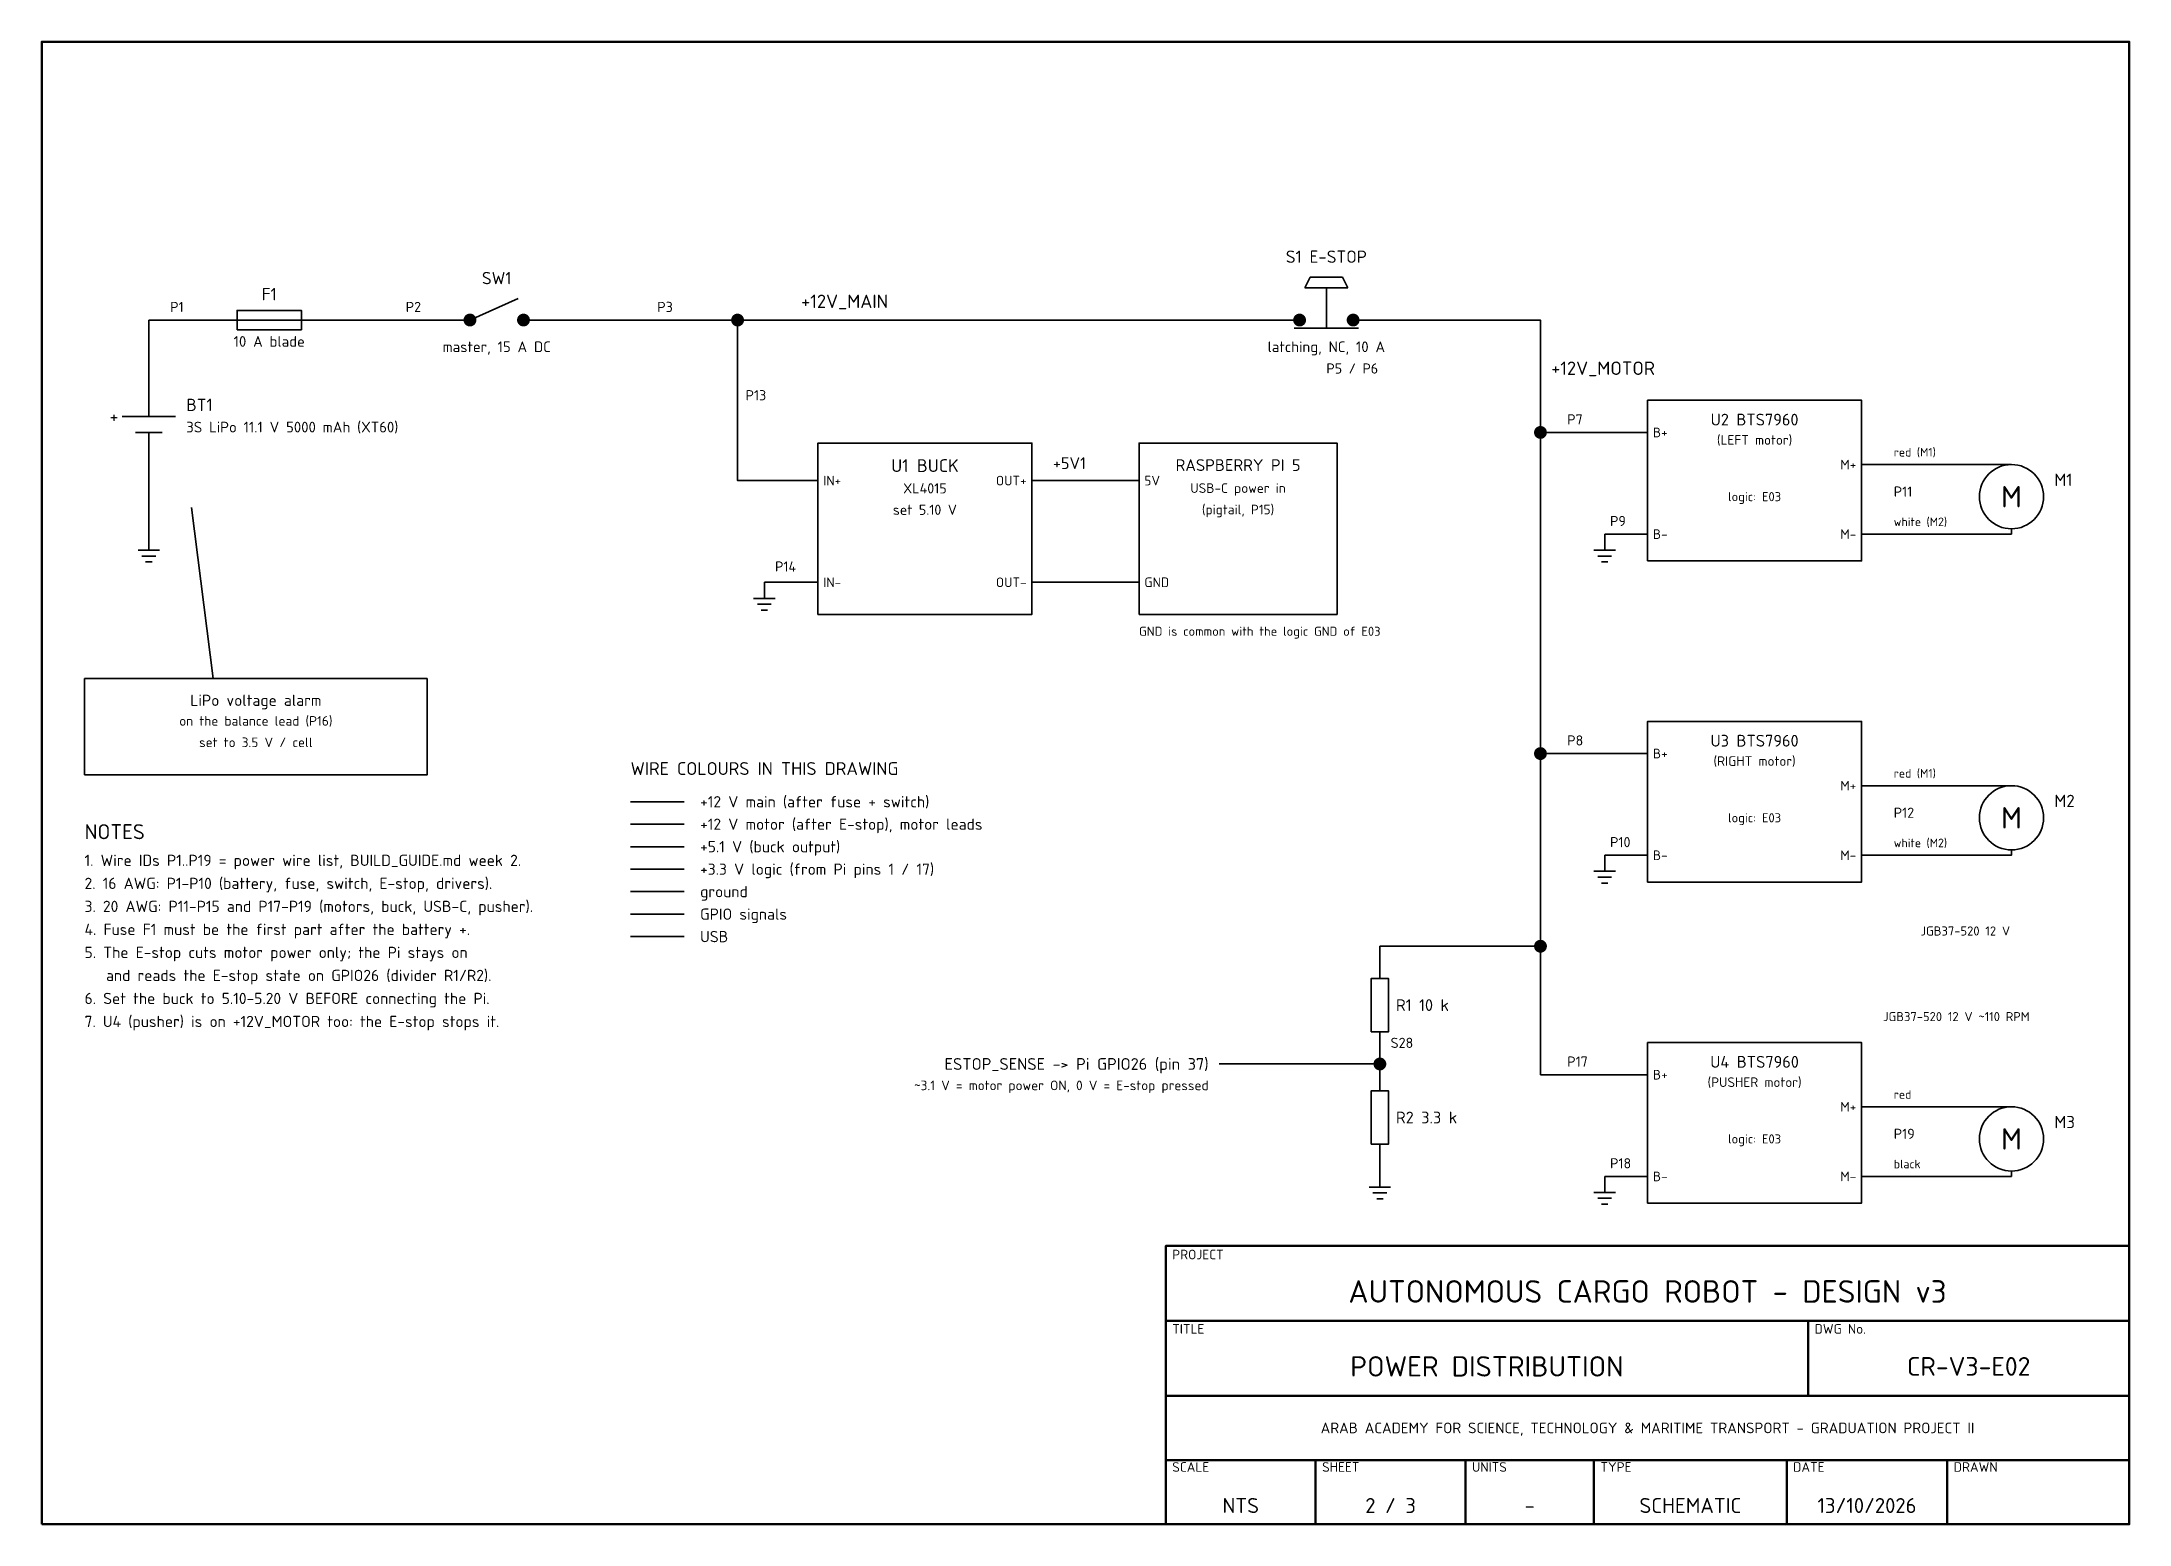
# Paper-space layout 'E02 POWER DISTRIBUTION' of a CAD drawing. Header units: millimetres. Extents: x 20 to 410, y 10 to 287.
import ezdxf
from ezdxf.enums import TextEntityAlignment as Align

# ---------------------------------------------------------------- set-up
doc = ezdxf.new("R2010")
doc.units = ezdxf.units.MM
for name, color, linetype, lineweight in [('NET-12V', 1, 'Continuous', 35), ('NET-12V-MOTOR', 6, 'Continuous', 35), ('NET-3V3', 40, 'Continuous', 35), ('NET-5V', 30, 'Continuous', 35), ('NET-GND', 8, 'Continuous', 35), ('NET-MOTOR', 6, 'Continuous', 35), ('NET-SIGNAL', 5, 'Continuous', 35), ('NET-USB', 3, 'Continuous', 35), ('SYMBOLS', 7, 'Continuous', 35), ('TEXT', 7, 'Continuous', 18), ('TITLEBLOCK', 7, 'Continuous', 50)]:
    doc.layers.add(name, color=color, linetype=linetype, lineweight=lineweight)
doc.styles.add('ISO', font='isocpeur.ttf')

psp = doc.layouts.new('E02 POWER DISTRIBUTION')

# ---------------------------------------------------------------- linework, layer by layer
at = {"layer": 'NET-12V'}
for points in [[(40, 235), (40, 217)], [(40, 235), (56.5, 235)], [(68.5, 235), (85, 235)], [(85, 235), (100, 235)], [(110, 235), (125, 235)], [(125, 235), (240, 235)], [(150, 235), (150, 205), (165, 205)], [(240, 235), (255, 235)], [(265, 235), (280, 235)], [(130, 145), (140, 145)]]:
    psp.add_lwpolyline(points, dxfattribs=at)
at = {"layer": 'NET-12V', "const_width": 1.2}
psp.add_lwpolyline([(149.4, 235, 1), (150.6, 235, 1)], format="xyb", close=True, dxfattribs=at)
at = {"layer": 'NET-12V-MOTOR'}
for points in [[(280, 235), (300, 235), (300, 94)], [(300, 214), (320, 214)], [(300, 154), (320, 154)], [(130, 140.8), (140, 140.8)], [(300, 118), (270, 118)], [(270, 118), (270, 112)], [(270, 102), (270, 96)], [(300, 94), (320, 94)]]:
    psp.add_lwpolyline(points, dxfattribs=at)
at = {"layer": 'NET-12V-MOTOR', "const_width": 1.2}
for points in [[(299.4, 214, 1), (300.6, 214, 1)], [(299.4, 154, 1), (300.6, 154, 1)], [(299.4, 118, 1), (300.6, 118, 1)]]:
    psp.add_lwpolyline(points, format="xyb", close=True, dxfattribs=at)
at = {"layer": 'NET-3V3'}
psp.add_lwpolyline([(130, 132.4), (140, 132.4)], dxfattribs=at)
at = {"layer": 'NET-5V'}
for points in [[(205, 205), (225, 205)], [(130, 136.6), (140, 136.6)]]:
    psp.add_lwpolyline(points, dxfattribs=at)
at = {"layer": 'NET-GND'}
for points in [[(40, 214), (40, 195)], [(40, 195), (40, 192)], [(320, 195), (312, 195)], [(312, 195), (312, 192)], [(38, 192), (42, 192)], [(310, 192), (314, 192)], [(38.7, 190.9), (41.3, 190.9)], [(39.4, 189.8), (40.6, 189.8)], [(310.7, 190.9), (313.3, 190.9)], [(311.4, 189.8), (312.6, 189.8)], [(165, 186), (155, 186)], [(155, 186), (155, 183)], [(205, 186), (225, 186)], [(153, 183), (157, 183)], [(153.7, 181.9), (156.3, 181.9)], [(154.4, 180.8), (155.6, 180.8)], [(320, 135), (312, 135)], [(312, 135), (312, 132)], [(310, 132), (314, 132)], [(310.7, 130.9), (313.3, 130.9)], [(311.4, 129.8), (312.6, 129.8)], [(130, 128.2), (140, 128.2)], [(270, 96), (270, 91)], [(270, 81), (270, 76)], [(270, 76), (270, 73)], [(320, 75), (312, 75)], [(312, 75), (312, 72)], [(268, 73), (272, 73)], [(268.7, 71.9), (271.3, 71.9)], [(269.4, 70.8), (270.6, 70.8)], [(310, 72), (314, 72)], [(310.7, 70.9), (313.3, 70.9)], [(311.4, 69.8), (312.6, 69.8)]]:
    psp.add_lwpolyline(points, dxfattribs=at)
at = {"layer": 'NET-MOTOR'}
for points in [[(360, 208), (388, 208)], [(360, 195), (388, 195), (388, 196)], [(360, 148), (388, 148)], [(360, 135), (388, 135), (388, 136)], [(360, 88), (388, 88)], [(360, 75), (388, 75), (388, 76)]]:
    psp.add_lwpolyline(points, dxfattribs=at)
at = {"layer": 'NET-SIGNAL'}
for points in [[(130, 124), (140, 124)], [(270, 96), (240, 96)]]:
    psp.add_lwpolyline(points, dxfattribs=at)
at = {"layer": 'NET-SIGNAL', "const_width": 1.2}
psp.add_lwpolyline([(269.4, 96, 1), (270.6, 96, 1)], format="xyb", close=True, dxfattribs=at)
at = {"layer": 'NET-USB'}
psp.add_lwpolyline([(130, 119.8), (140, 119.8)], dxfattribs=at)
at = {"layer": 'SYMBOLS'}
for points in [[(256, 241), (257, 243), (263, 243), (264, 241)], [(100, 235), (109, 239)], [(256, 241), (264, 241)], [(260, 233.5), (260, 241)], [(56.5, 235), (68.5, 235)], [(254, 233.5), (266, 233.5)], [(35, 217), (45, 217)], [(37.5, 214), (42.5, 214)]]:
    psp.add_lwpolyline(points, dxfattribs=at)
for points in [[(56.5, 233.2), (68.5, 233.2), (68.5, 236.8), (56.5, 236.8)], [(320, 190), (360, 190), (360, 220), (320, 220)], [(165, 180), (205, 180), (205, 212), (165, 212)], [(225, 180), (262, 180), (262, 212), (225, 212)], [(28, 150), (92, 150), (92, 168), (28, 168)], [(320, 130), (360, 130), (360, 160), (320, 160)], [(268.4, 102), (271.6, 102), (271.6, 112), (268.4, 112)], [(320, 70), (360, 70), (360, 100), (320, 100)], [(268.4, 81), (271.6, 81), (271.6, 91), (268.4, 91)]]:
    psp.add_lwpolyline(points, close=True, dxfattribs=at)
at = {"layer": 'SYMBOLS', "const_width": 1.2}
for points in [[(99.4, 235, 1), (100.6, 235, 1)], [(109.4, 235, 1), (110.6, 235, 1)], [(254.4, 235, 1), (255.6, 235, 1)], [(264.4, 235, 1), (265.6, 235, 1)]]:
    psp.add_lwpolyline(points, format="xyb", close=True, dxfattribs=at)
at = {"layer": 'SYMBOLS', "color": 8}
psp.add_lwpolyline([(52, 168), (48, 200)], dxfattribs=at)
at = {"layer": 'SYMBOLS'}
for centre in [(388, 202), (388, 142), (388, 82)]:
    psp.add_circle(centre, 6, dxfattribs=at)
at = {"layer": 'TITLEBLOCK'}
for points in [[(20, 10), (410, 10), (410, 287), (20, 287)], [(230, 10), (410, 10), (410, 62), (230, 62)]]:
    psp.add_lwpolyline(points, close=True, dxfattribs=at)
for points in [[(230, 48), (410, 48)], [(350, 34), (350, 48)], [(230, 34), (410, 34)], [(230, 22), (410, 22)], [(258, 10), (258, 22)], [(286, 10), (286, 22)], [(310, 10), (310, 22)], [(346, 10), (346, 22)], [(376, 10), (376, 22)]]:
    psp.add_lwpolyline(points, dxfattribs=at)

# ---------------------------------------------------------------- texts
at = {"layer": 'NET-12V', "style": 'ISO'}
for s, p in [('P1', (44, 236.5)), ('P2', (88, 236.5)), ('P3', (135, 236.5)), ('P5 / P6', (260, 225)), ('P13', (151.5, 220))]:
    psp.add_text(s, height=1.9, dxfattribs=at).set_placement(p)
psp.add_text('+12V_MAIN', height=2.5, dxfattribs=at).set_placement((170, 236.5), align=Align.BOTTOM_CENTER)
at = {"layer": 'NET-12V-MOTOR', "style": 'ISO'}
psp.add_text('+12V_MOTOR', height=2.5, dxfattribs=at).set_placement((302, 226), align=Align.MIDDLE_LEFT)
for s, p in [('P7', (305, 215.5)), ('P8', (305, 155.5)), ('P17', (305, 95.5))]:
    psp.add_text(s, height=1.9, dxfattribs=at).set_placement(p)
at = {"layer": 'NET-5V', "style": 'ISO'}
psp.add_text('+5V1', height=2.2, dxfattribs=at).set_placement((212, 206.5), align=Align.BOTTOM_CENTER)
at = {"layer": 'NET-GND', "style": 'ISO'}
for s, p in [('P9', (313, 196.5)), ('P14', (157, 188)), ('P10', (313, 136.5)), ('P18', (313, 76.5))]:
    psp.add_text(s, height=1.9, dxfattribs=at).set_placement(p)
at = {"layer": 'NET-MOTOR', "style": 'ISO'}
for s, height, p in [('red (M1)', 1.6, (366, 209.5)), ('P11', 1.9, (366, 202)), ('white (M2)', 1.6, (366, 196.5)), ('red (M1)', 1.6, (366, 149.5)), ('P12', 1.9, (366, 142)), ('white (M2)', 1.6, (366, 136.5)), ('red', 1.6, (366, 89.5)), ('P19', 1.9, (366, 82)), ('black', 1.6, (366, 76.5))]:
    psp.add_text(s, height=height, dxfattribs=at).set_placement(p)
at = {"layer": 'NET-SIGNAL', "style": 'ISO'}
psp.add_text('S28', height=1.9, dxfattribs=at).set_placement((272, 99))
for s, height, p in [('ESTOP_SENSE -> Pi GPIO26 (pin 37)', 2.2, (238, 96)), ('~3.1 V = motor power ON, 0 V = E-stop pressed', 1.8, (238, 92))]:
    psp.add_text(s, height=height, dxfattribs=at).set_placement(p, align=Align.MIDDLE_RIGHT)
at = {"layer": 'TEXT', "style": 'ISO'}
for s, p in [('S1 E-STOP', (260, 245)), ('SW1', (105, 241)), ('F1', (62.5, 238))]:
    psp.add_text(s, height=2.3, dxfattribs=at).set_placement(p, align=Align.BOTTOM_CENTER)
for s, height, p in [('10 A blade', 2, (62.5, 232)), ('master, 15 A DC', 2, (105, 231)), ('latching, NC, 10 A', 2, (260, 231)), ('U2 BTS7960', 2.2, (340, 217.5)), ('(LEFT motor)', 1.8, (340, 213.5)), ('U1 BUCK', 2.4, (185, 209)), ('RASPBERRY PI 5', 2.2, (243.5, 209)), ('XL4015', 1.9, (185, 204.5)), ('USB-C power in', 1.8, (243.5, 204.5)), ('set 5.10 V', 1.9, (185, 200.5)), ('(pigtail, P15)', 1.8, (243.5, 200.5)), ('LiPo voltage alarm', 2.1, (60, 165)), ('on the balance lead (P16)', 1.8, (60, 161)), ('set to 3.5 V / cell', 1.8, (60, 157)), ('U3 BTS7960', 2.2, (340, 157.5)), ('(RIGHT motor)', 1.8, (340, 153.5)), ('U4 BTS7960', 2.2, (340, 97.5)), ('(PUSHER motor)', 1.8, (340, 93.5))]:
    psp.add_text(s, height=height, dxfattribs=at).set_placement(p, align=Align.TOP_CENTER)
for s, height, p in [('BT1', 2.3, (47, 218)), ('3S LiPo 11.1 V 5000 mAh (XT60)', 2, (47, 214)), ('M1', 2.3, (396, 204)), ('GND is common with the logic GND of E03', 1.7, (225, 176)), ('WIRE COLOURS IN THIS DRAWING', 2.4, (130, 150)), ('M2', 2.3, (396, 144)), ('NOTES', 2.8, (28, 138)), ('1. Wire IDs P1..P19 = power wire list, BUILD_GUIDE.md week 2.', 2.1, (28, 133)), ('2. 16 AWG: P1-P10 (battery, fuse, switch, E-stop, drivers).', 2.1, (28, 128.7)), ('3. 20 AWG: P11-P15 and P17-P19 (motors, buck, USB-C, pusher).', 2.1, (28, 124.4)), ('4. Fuse F1 must be the first part after the battery +.', 2.1, (28, 120.1)), ('JGB37-520 12 V', 1.7, (371, 120)), ('5. The E-stop cuts motor power only; the Pi stays on', 2.1, (28, 115.8)), ('   and reads the E-stop state on GPIO26 (divider R1/R2).', 2.1, (28, 111.5)), ('6. Set the buck to 5.10-5.20 V BEFORE connecting the Pi.', 2.1, (28, 107.2)), ('JGB37-520 12 V ~110 RPM', 1.7, (364, 104)), ('7. U4 (pusher) is on +12V_MOTOR too: the E-stop stops it.', 2.1, (28, 102.9)), ('M3', 2.3, (396, 84)), ('PROJECT', 1.8, (231.2, 59.5)), ('TITLE', 1.8, (231.2, 45.6)), ('DWG No.', 1.8, (351.2, 45.6)), ('SCALE', 1.8, (231.2, 19.8)), ('SHEET', 1.8, (259.2, 19.8)), ('UNITS', 1.8, (287.2, 19.8)), ('TYPE', 1.8, (311.2, 19.8)), ('DATE', 1.8, (347.2, 19.8)), ('DRAWN', 1.8, (377.2, 19.8))]:
    psp.add_text(s, height=height, dxfattribs=at).set_placement(p)
for s, height, p in [('+', 2.5, (33.5, 217)), ('logic: E03', 1.7, (340, 202)), ('M', 4, (388, 202)), ('logic: E03', 1.7, (340, 142)), ('M', 4, (388, 142)), ('logic: E03', 1.7, (340, 82)), ('M', 4, (388, 82)), ('AUTONOMOUS CARGO ROBOT - DESIGN v3', 4.2, (320, 53.5)), ('POWER DISTRIBUTION', 3.8, (290, 39.5)), ('CR-V3-E02', 3.5, (380, 39.5)), ('ARAB ACADEMY FOR SCIENCE, TECHNOLOGY & MARITIME TRANSPORT - GRADUATION PROJECT II', 2, (320, 28)), ('NTS', 2.8, (244, 13.5)), ('2 / 3', 2.8, (272, 13.5)), ('-', 2.8, (298, 13.5)), ('SCHEMATIC', 2.8, (328, 13.5)), ('13/10/2026', 2.8, (361, 13.5))]:
    psp.add_text(s, height=height, dxfattribs=at).set_placement(p, align=Align.MIDDLE_CENTER)
for s, height, p in [('B+', 1.8, (321, 214)), ('IN+', 1.8, (166, 205)), ('5V', 1.8, (226, 205)), ('B-', 1.8, (321, 195)), ('IN-', 1.8, (166, 186)), ('GND', 1.8, (226, 186)), ('B+', 1.8, (321, 154)), ('+12 V main (after fuse + switch)', 2.1, (143, 145)), ('+12 V motor (after E-stop), motor leads', 2.1, (143, 140.8)), ('+5.1 V (buck output)', 2.1, (143, 136.6)), ('+3.3 V logic (from Pi pins 1 / 17)', 2.1, (143, 132.4)), ('B-', 1.8, (321, 135)), ('ground', 2.1, (143, 128.2)), ('GPIO signals', 2.1, (143, 124)), ('USB', 2.1, (143, 119.8)), ('R1 10 k', 2.2, (273, 107)), ('B+', 1.8, (321, 94)), ('R2 3.3 k', 2.2, (273, 86)), ('B-', 1.8, (321, 75))]:
    psp.add_text(s, height=height, dxfattribs=at).set_placement(p, align=Align.MIDDLE_LEFT)
for s, p in [('M+', (359, 208)), ('OUT+', (204, 205)), ('M-', (359, 195)), ('OUT-', (204, 186)), ('M+', (359, 148)), ('M-', (359, 135)), ('M+', (359, 88)), ('M-', (359, 75))]:
    psp.add_text(s, height=1.8, dxfattribs=at).set_placement(p, align=Align.MIDDLE_RIGHT)

doc.saveas('drawing.dxf')
